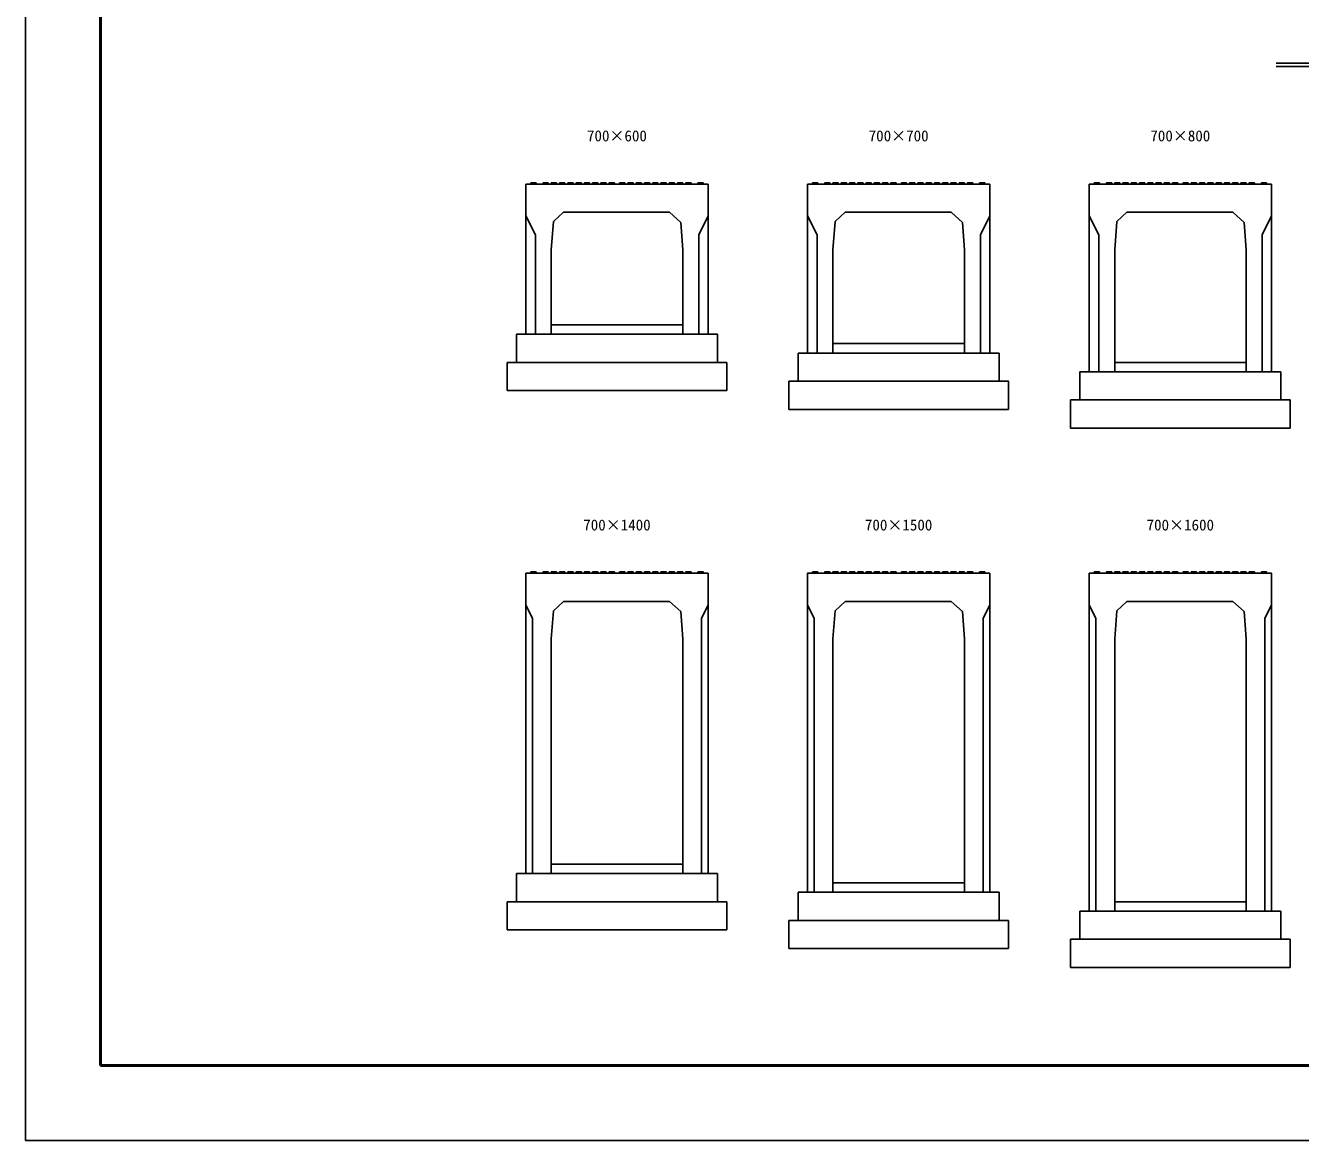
# Model space of a CAD drawing. Units: millimetres, scale not verified. Extents: x -16800 to 16800, y -5940 to 5940.
# Drawn here: x -16800 to -10010, y -5940 to 0 of the extents above; entities that cross this region are included whole.
import ezdxf
from ezdxf.enums import TextEntityAlignment as Align

# ---------------------------------------------------------------- set-up
doc = ezdxf.new("R2010")
doc.units = ezdxf.units.MM
doc.header["$LTSCALE"] = 20
for name, color, linetype, lineweight in [('0-1_Defpoints', 5, 'Continuous', 25), ('0-2_HATCH', 6, 'Continuous', 25), ('0-5_OUTLINE', 3, 'Continuous', 25), ('0-6_TXT', 7, 'Continuous', 25), ('0-7_WAKU', 3, 'Continuous', 25)]:
    doc.layers.add(name, color=color, linetype=linetype, lineweight=lineweight)
doc.styles.add('ＭＳ ゴシック', font='')
doc.styles.get('ＭＳ ゴシック').set_extended_font_data('MS Gothic')

msp = doc.modelspace()

# ---------------------------------------------------------------- linework, layer by layer
at = {"layer": '0-1_Defpoints'}
msp.add_lwpolyline([(-16800, -5940), (0, -5940), (0, 5940), (-16800, 5940)], close=True, dxfattribs=at)
at = {"layer": '0-2_HATCH'}
for points in [[(-14080, -844.84), (-14081, -838.34), (-14109, -838.34), (-14110, -844.84)], [(-14015, -844.84), (-14016, -838.34), (-14044, -838.34), (-14045, -844.84)], [(-13971, -844.84), (-13972, -838.34), (-14000, -838.34), (-14001, -844.84)], [(-13927, -844.84), (-13928, -838.34), (-13956, -838.34), (-13957, -844.84)], [(-13883, -844.84), (-13884, -838.34), (-13912, -838.34), (-13913, -844.84)], [(-13839, -844.84), (-13840, -838.34), (-13868, -838.34), (-13869, -844.84)], [(-13795, -844.84), (-13796, -838.34), (-13824, -838.34), (-13825, -844.84)], [(-13751, -844.84), (-13752, -838.34), (-13780, -838.34), (-13781, -844.84)], [(-13707, -844.84), (-13708, -838.34), (-13736, -838.34), (-13737, -844.84)], [(-13663, -844.84), (-13664, -838.34), (-13692, -838.34), (-13693, -844.84)], [(-13637, -844.84), (-13636, -838.34), (-13608, -838.34), (-13607, -844.84)], [(-13593, -844.84), (-13592, -838.34), (-13564, -838.34), (-13563, -844.84)], [(-13549, -844.84), (-13548, -838.34), (-13520, -838.34), (-13519, -844.84)], [(-13505, -844.84), (-13504, -838.34), (-13476, -838.34), (-13475, -844.84)], [(-13461, -844.84), (-13460, -838.34), (-13432, -838.34), (-13431, -844.84)], [(-13417, -844.84), (-13416, -838.34), (-13388, -838.34), (-13387, -844.84)], [(-13373, -844.84), (-13372, -838.34), (-13344, -838.34), (-13343, -844.84)], [(-13329, -844.84), (-13328, -838.34), (-13300, -838.34), (-13299, -844.84)], [(-13285, -844.84), (-13284, -838.34), (-13256, -838.34), (-13255, -844.84)], [(-13220, -844.84), (-13219, -838.34), (-13191, -838.34), (-13190, -844.84)], [(-12580, -844.84), (-12581, -838.34), (-12609, -838.34), (-12610, -844.84)], [(-12515, -844.84), (-12516, -838.34), (-12544, -838.34), (-12545, -844.84)], [(-12471, -844.84), (-12472, -838.34), (-12500, -838.34), (-12501, -844.84)], [(-12427, -844.84), (-12428, -838.34), (-12456, -838.34), (-12457, -844.84)], [(-12383, -844.84), (-12384, -838.34), (-12412, -838.34), (-12413, -844.84)], [(-12339, -844.84), (-12340, -838.34), (-12368, -838.34), (-12369, -844.84)], [(-12295, -844.84), (-12296, -838.34), (-12324, -838.34), (-12325, -844.84)], [(-12251, -844.84), (-12252, -838.34), (-12280, -838.34), (-12281, -844.84)], [(-12207, -844.84), (-12208, -838.34), (-12236, -838.34), (-12237, -844.84)], [(-12163, -844.84), (-12164, -838.34), (-12192, -838.34), (-12193, -844.84)], [(-12137, -844.84), (-12136, -838.34), (-12108, -838.34), (-12107, -844.84)], [(-12093, -844.84), (-12092, -838.34), (-12064, -838.34), (-12063, -844.84)], [(-12049, -844.84), (-12048, -838.34), (-12020, -838.34), (-12019, -844.84)], [(-12005, -844.84), (-12004, -838.34), (-11976, -838.34), (-11975, -844.84)], [(-11961, -844.84), (-11960, -838.34), (-11932, -838.34), (-11931, -844.84)], [(-11917, -844.84), (-11916, -838.34), (-11888, -838.34), (-11887, -844.84)], [(-11873, -844.84), (-11872, -838.34), (-11844, -838.34), (-11843, -844.84)], [(-11829, -844.84), (-11828, -838.34), (-11800, -838.34), (-11799, -844.84)], [(-11785, -844.84), (-11784, -838.34), (-11756, -838.34), (-11755, -844.84)], [(-11720, -844.84), (-11719, -838.34), (-11691, -838.34), (-11690, -844.84)], [(-11080, -844.84), (-11081, -838.34), (-11109, -838.34), (-11110, -844.84)], [(-11015, -844.84), (-11016, -838.34), (-11044, -838.34), (-11045, -844.84)], [(-10971, -844.84), (-10972, -838.34), (-11000, -838.34), (-11001, -844.84)], [(-10927, -844.84), (-10928, -838.34), (-10956, -838.34), (-10957, -844.84)], [(-10883, -844.84), (-10884, -838.34), (-10912, -838.34), (-10913, -844.84)], [(-10839, -844.84), (-10840, -838.34), (-10868, -838.34), (-10869, -844.84)], [(-10795, -844.84), (-10796, -838.34), (-10824, -838.34), (-10825, -844.84)], [(-10751, -844.84), (-10752, -838.34), (-10780, -838.34), (-10781, -844.84)], [(-10707, -844.84), (-10708, -838.34), (-10736, -838.34), (-10737, -844.84)], [(-10663, -844.84), (-10664, -838.34), (-10692, -838.34), (-10693, -844.84)], [(-10637, -844.84), (-10636, -838.34), (-10608, -838.34), (-10607, -844.84)], [(-10593, -844.84), (-10592, -838.34), (-10564, -838.34), (-10563, -844.84)], [(-10549, -844.84), (-10548, -838.34), (-10520, -838.34), (-10519, -844.84)], [(-10505, -844.84), (-10504, -838.34), (-10476, -838.34), (-10475, -844.84)], [(-10461, -844.84), (-10460, -838.34), (-10432, -838.34), (-10431, -844.84)], [(-10417, -844.84), (-10416, -838.34), (-10388, -838.34), (-10387, -844.84)], [(-10373, -844.84), (-10372, -838.34), (-10344, -838.34), (-10343, -844.84)], [(-10329, -844.84), (-10328, -838.34), (-10300, -838.34), (-10299, -844.84)], [(-10285, -844.84), (-10284, -838.34), (-10256, -838.34), (-10255, -844.84)], [(-10220, -844.84), (-10219, -838.34), (-10191, -838.34), (-10190, -844.84)], [(-14080, -2917.85), (-14081, -2911.35), (-14109, -2911.35), (-14110, -2917.85)], [(-14015, -2917.85), (-14016, -2911.35), (-14044, -2911.35), (-14045, -2917.85)], [(-13971, -2917.85), (-13972, -2911.35), (-14000, -2911.35), (-14001, -2917.85)], [(-13927, -2917.85), (-13928, -2911.35), (-13956, -2911.35), (-13957, -2917.85)], [(-13883, -2917.85), (-13884, -2911.35), (-13912, -2911.35), (-13913, -2917.85)], [(-13839, -2917.85), (-13840, -2911.35), (-13868, -2911.35), (-13869, -2917.85)], [(-13795, -2917.85), (-13796, -2911.35), (-13824, -2911.35), (-13825, -2917.85)], [(-13751, -2917.85), (-13752, -2911.35), (-13780, -2911.35), (-13781, -2917.85)], [(-13707, -2917.85), (-13708, -2911.35), (-13736, -2911.35), (-13737, -2917.85)], [(-13663, -2917.85), (-13664, -2911.35), (-13692, -2911.35), (-13693, -2917.85)], [(-13637, -2917.85), (-13636, -2911.35), (-13608, -2911.35), (-13607, -2917.85)], [(-13593, -2917.85), (-13592, -2911.35), (-13564, -2911.35), (-13563, -2917.85)], [(-13549, -2917.85), (-13548, -2911.35), (-13520, -2911.35), (-13519, -2917.85)], [(-13505, -2917.85), (-13504, -2911.35), (-13476, -2911.35), (-13475, -2917.85)], [(-13461, -2917.85), (-13460, -2911.35), (-13432, -2911.35), (-13431, -2917.85)], [(-13417, -2917.85), (-13416, -2911.35), (-13388, -2911.35), (-13387, -2917.85)], [(-13373, -2917.85), (-13372, -2911.35), (-13344, -2911.35), (-13343, -2917.85)], [(-13329, -2917.85), (-13328, -2911.35), (-13300, -2911.35), (-13299, -2917.85)], [(-13285, -2917.85), (-13284, -2911.35), (-13256, -2911.35), (-13255, -2917.85)], [(-13220, -2917.85), (-13219, -2911.35), (-13191, -2911.35), (-13190, -2917.85)], [(-12580, -2917.85), (-12581, -2911.35), (-12609, -2911.35), (-12610, -2917.85)], [(-12515, -2917.85), (-12516, -2911.35), (-12544, -2911.35), (-12545, -2917.85)], [(-12471, -2917.85), (-12472, -2911.35), (-12500, -2911.35), (-12501, -2917.85)], [(-12427, -2917.85), (-12428, -2911.35), (-12456, -2911.35), (-12457, -2917.85)], [(-12383, -2917.85), (-12384, -2911.35), (-12412, -2911.35), (-12413, -2917.85)], [(-12339, -2917.85), (-12340, -2911.35), (-12368, -2911.35), (-12369, -2917.85)], [(-12295, -2917.85), (-12296, -2911.35), (-12324, -2911.35), (-12325, -2917.85)], [(-12251, -2917.85), (-12252, -2911.35), (-12280, -2911.35), (-12281, -2917.85)], [(-12207, -2917.85), (-12208, -2911.35), (-12236, -2911.35), (-12237, -2917.85)], [(-12163, -2917.85), (-12164, -2911.35), (-12192, -2911.35), (-12193, -2917.85)], [(-12137, -2917.85), (-12136, -2911.35), (-12108, -2911.35), (-12107, -2917.85)], [(-12093, -2917.85), (-12092, -2911.35), (-12064, -2911.35), (-12063, -2917.85)], [(-12049, -2917.85), (-12048, -2911.35), (-12020, -2911.35), (-12019, -2917.85)], [(-12005, -2917.85), (-12004, -2911.35), (-11976, -2911.35), (-11975, -2917.85)], [(-11961, -2917.85), (-11960, -2911.35), (-11932, -2911.35), (-11931, -2917.85)], [(-11917, -2917.85), (-11916, -2911.35), (-11888, -2911.35), (-11887, -2917.85)], [(-11873, -2917.85), (-11872, -2911.35), (-11844, -2911.35), (-11843, -2917.85)], [(-11829, -2917.85), (-11828, -2911.35), (-11800, -2911.35), (-11799, -2917.85)], [(-11785, -2917.85), (-11784, -2911.35), (-11756, -2911.35), (-11755, -2917.85)], [(-11720, -2917.85), (-11719, -2911.35), (-11691, -2911.35), (-11690, -2917.85)], [(-11080, -2917.85), (-11081, -2911.35), (-11109, -2911.35), (-11110, -2917.85)], [(-11015, -2917.85), (-11016, -2911.35), (-11044, -2911.35), (-11045, -2917.85)], [(-10971, -2917.85), (-10972, -2911.35), (-11000, -2911.35), (-11001, -2917.85)], [(-10927, -2917.85), (-10928, -2911.35), (-10956, -2911.35), (-10957, -2917.85)], [(-10883, -2917.85), (-10884, -2911.35), (-10912, -2911.35), (-10913, -2917.85)], [(-10839, -2917.85), (-10840, -2911.35), (-10868, -2911.35), (-10869, -2917.85)], [(-10795, -2917.85), (-10796, -2911.35), (-10824, -2911.35), (-10825, -2917.85)], [(-10751, -2917.85), (-10752, -2911.35), (-10780, -2911.35), (-10781, -2917.85)], [(-10707, -2917.85), (-10708, -2911.35), (-10736, -2911.35), (-10737, -2917.85)], [(-10663, -2917.85), (-10664, -2911.35), (-10692, -2911.35), (-10693, -2917.85)], [(-10637, -2917.85), (-10636, -2911.35), (-10608, -2911.35), (-10607, -2917.85)], [(-10593, -2917.85), (-10592, -2911.35), (-10564, -2911.35), (-10563, -2917.85)], [(-10549, -2917.85), (-10548, -2911.35), (-10520, -2911.35), (-10519, -2917.85)], [(-10505, -2917.85), (-10504, -2911.35), (-10476, -2911.35), (-10475, -2917.85)], [(-10461, -2917.85), (-10460, -2911.35), (-10432, -2911.35), (-10431, -2917.85)], [(-10417, -2917.85), (-10416, -2911.35), (-10388, -2911.35), (-10387, -2917.85)], [(-10373, -2917.85), (-10372, -2911.35), (-10344, -2911.35), (-10343, -2917.85)], [(-10329, -2917.85), (-10328, -2911.35), (-10300, -2911.35), (-10299, -2917.85)], [(-10285, -2917.85), (-10284, -2911.35), (-10256, -2911.35), (-10255, -2917.85)], [(-10220, -2917.85), (-10219, -2911.35), (-10191, -2911.35), (-10190, -2917.85)]]:
    msp.add_lwpolyline(points, dxfattribs=at)
at = {"layer": '0-5_OUTLINE'}
for p, q in [((-13165, -844.84), (-14135, -844.84)), ((-14135, -844.84), (-14135, -1644.84)), ((-13165, -844.84), (-13165, -1644.84)), ((-11665, -844.84), (-12635, -844.84)), ((-12635, -844.84), (-12635, -1744.84)), ((-11665, -844.84), (-11665, -1744.84)), ((-10165, -844.84), (-11135, -844.84)), ((-11135, -844.84), (-11135, -1844.84)), ((-10165, -844.84), (-10165, -1844.84)), ((-14135, -1014.84), (-14085, -1114.84)), ((-13935, -994.84), (-13988.74, -1044.7)), ((-13370, -994.84), (-13935, -994.84)), ((-13310.89, -1049.69), (-13370, -994.84)), ((-13165, -1014.84), (-13215, -1114.84)), ((-12635, -1014.84), (-12585, -1114.84)), ((-12435, -994.84), (-12488.74, -1044.7)), ((-11870, -994.84), (-12435, -994.84)), ((-11810.89, -1049.69), (-11870, -994.84)), ((-11665, -1014.84), (-11715, -1114.84)), ((-11135, -1014.84), (-11085, -1114.84)), ((-10935, -994.84), (-10988.74, -1044.7)), ((-10370, -994.84), (-10935, -994.84)), ((-10310.89, -1049.69), (-10370, -994.84)), ((-10165, -1014.84), (-10215, -1114.84)), ((-14000, -1194.84), (-13988.74, -1044.7)), ((-13310.89, -1049.69), (-13300, -1194.84)), ((-12500, -1194.84), (-12488.74, -1044.7)), ((-11810.89, -1049.69), (-11800, -1194.84)), ((-11000, -1194.84), (-10988.74, -1044.7)), ((-10310.89, -1049.69), (-10300, -1194.84)), ((-14085, -1114.84), (-14085, -1644.84)), ((-13215, -1114.84), (-13215, -1644.84)), ((-12585, -1114.84), (-12585, -1744.84)), ((-11715, -1114.84), (-11715, -1744.84)), ((-11085, -1114.84), (-11085, -1844.84)), ((-10215, -1114.84), (-10215, -1844.84)), ((-14000, -1194.84), (-14000, -1644.84)), ((-13300, -1194.84), (-13300, -1644.84)), ((-12500, -1194.84), (-12500, -1744.84)), ((-11800, -1194.84), (-11800, -1744.84)), ((-11000, -1194.84), (-11000, -1844.84)), ((-10300, -1194.84), (-10300, -1844.84)), ((-14000, -1594.84), (-13300, -1594.84)), ((-14185, -1644.84), (-13115, -1644.84)), ((-14185, -1644.84), (-14185, -1794.84)), ((-14000, -1644.84), (-14135, -1644.84)), ((-13165, -1644.84), (-13300, -1644.84)), ((-13115, -1644.84), (-13115, -1794.84)), ((-12500, -1694.84), (-11800, -1694.84)), ((-12685, -1744.84), (-11615, -1744.84)), ((-12685, -1744.84), (-12685, -1894.84)), ((-12500, -1744.84), (-12635, -1744.84)), ((-11665, -1744.84), (-11800, -1744.84)), ((-11615, -1744.84), (-11615, -1894.84)), ((-14235, -1794.84), (-13065, -1794.84)), ((-14235, -1794.84), (-14235, -1944.84)), ((-13065, -1794.84), (-13065, -1944.84)), ((-11000, -1794.84), (-10300, -1794.84)), ((-12735, -1894.84), (-11565, -1894.84)), ((-12735, -1894.84), (-12735, -2044.84)), ((-11565, -1894.84), (-11565, -2044.84)), ((-11185, -1844.84), (-10115, -1844.84)), ((-11185, -1844.84), (-11185, -1994.84)), ((-11000, -1844.84), (-11135, -1844.84)), ((-10165, -1844.84), (-10300, -1844.84)), ((-10115, -1844.84), (-10115, -1994.84)), ((-14235, -1944.84), (-13065, -1944.84)), ((-11235, -1994.84), (-10065, -1994.84)), ((-11235, -1994.84), (-11235, -2144.84)), ((-10065, -1994.84), (-10065, -2144.84)), ((-12735, -2044.84), (-11565, -2044.84)), ((-11235, -2144.84), (-10065, -2144.84)), ((-13165, -2917.85), (-14135, -2917.85)), ((-14135, -2917.85), (-14135, -4517.85)), ((-13165, -2917.85), (-13165, -4517.85)), ((-11665, -2917.85), (-12635, -2917.85)), ((-12635, -2917.85), (-12635, -4617.85)), ((-11665, -2917.85), (-11665, -4617.85)), ((-10165, -2917.85), (-11135, -2917.85)), ((-11135, -2917.85), (-11135, -4717.85)), ((-10165, -2917.85), (-10165, -4717.85)), ((-14135, -3087.85), (-14100, -3157.85)), ((-14000, -3267.85), (-13988.74, -3117.71)), ((-13935, -3067.85), (-13988.74, -3117.71)), ((-13370, -3067.85), (-13935, -3067.85)), ((-13310.89, -3122.7), (-13370, -3067.85)), ((-13310.89, -3122.7), (-13300, -3267.85)), ((-13165, -3087.85), (-13200, -3157.85)), ((-12635, -3087.85), (-12600, -3157.85)), ((-12500, -3267.85), (-12488.74, -3117.71)), ((-12435, -3067.85), (-12488.74, -3117.71)), ((-11870, -3067.85), (-12435, -3067.85)), ((-11810.89, -3122.7), (-11870, -3067.85)), ((-11810.89, -3122.7), (-11800, -3267.85)), ((-11665, -3087.85), (-11700, -3157.85)), ((-11135, -3087.85), (-11100, -3157.85)), ((-11000, -3267.85), (-10988.74, -3117.71)), ((-10935, -3067.85), (-10988.74, -3117.71)), ((-10370, -3067.85), (-10935, -3067.85)), ((-10310.89, -3122.7), (-10370, -3067.85)), ((-10310.89, -3122.7), (-10300, -3267.85)), ((-10165, -3087.85), (-10200, -3157.85)), ((-14100, -3157.85), (-14100, -4517.85)), ((-13200, -3157.85), (-13200, -4517.85)), ((-12600, -3157.85), (-12600, -4617.85)), ((-11700, -3157.85), (-11700, -4617.85)), ((-11100, -3157.85), (-11100, -4717.85)), ((-10200, -3157.85), (-10200, -4717.85)), ((-14000, -3267.85), (-14000, -4517.85)), ((-13300, -3267.85), (-13300, -4517.85)), ((-12500, -3267.85), (-12500, -4617.85)), ((-11800, -3267.85), (-11800, -4617.85)), ((-11000, -3267.85), (-11000, -4717.85)), ((-10300, -3267.85), (-10300, -4717.85)), ((-14000, -4467.85), (-13300, -4467.85)), ((-14185, -4517.85), (-13115, -4517.85)), ((-14185, -4517.85), (-14185, -4667.85)), ((-14000, -4517.85), (-14135, -4517.85)), ((-13165, -4517.85), (-13300, -4517.85)), ((-13115, -4517.85), (-13115, -4667.85)), ((-12500, -4567.85), (-11800, -4567.85)), ((-14235, -4667.85), (-13065, -4667.85)), ((-14235, -4667.85), (-14235, -4817.85)), ((-13065, -4667.85), (-13065, -4817.85)), ((-12685, -4617.85), (-11615, -4617.85)), ((-12685, -4617.85), (-12685, -4767.85)), ((-12500, -4617.85), (-12635, -4617.85)), ((-11665, -4617.85), (-11800, -4617.85)), ((-11615, -4617.85), (-11615, -4767.85)), ((-11000, -4667.85), (-10300, -4667.85)), ((-11185, -4717.85), (-10115, -4717.85)), ((-11185, -4717.85), (-11185, -4867.85)), ((-11000, -4717.85), (-11135, -4717.85)), ((-10165, -4717.85), (-10300, -4717.85)), ((-10115, -4717.85), (-10115, -4867.85)), ((-14235, -4817.85), (-13065, -4817.85)), ((-12735, -4767.85), (-11565, -4767.85)), ((-12735, -4767.85), (-12735, -4917.85)), ((-11565, -4767.85), (-11565, -4917.85)), ((-11235, -4867.85), (-10065, -4867.85)), ((-11235, -4867.85), (-11235, -5017.85)), ((-10065, -4867.85), (-10065, -5017.85)), ((-12735, -4917.85), (-11565, -4917.85)), ((-11235, -5017.85), (-10065, -5017.85))]:
    msp.add_line(p, q, dxfattribs=at)
at = {"layer": '0-6_TXT'}
for p, q in [((-10140.75, -200), (-6659.25, -200)), ((-10140.75, -219.2), (-6659.25, -219.2))]:
    msp.add_line(p, q, dxfattribs=at)
at = {"layer": '0-7_WAKU', "lineweight": 50}
msp.add_lwpolyline([(-16400, -5540), (-400, -5540), (-400, 5540), (-16400, 5540)], close=True, dxfattribs=at)

# ---------------------------------------------------------------- texts
at = {"layer": '0-6_TXT', "style": 'ＭＳ ゴシック'}
for s, p in [('700×600', (-13810, -634.84)), ('700×700', (-12310, -634.84)), ('700×800', (-10810, -634.84)), ('700×1400', (-13830, -2707.85)), ('700×1500', (-12330, -2707.85)), ('700×1600', (-10830, -2707.85))]:
    msp.add_text(s, height=58.65, dxfattribs=at).set_placement(p, align=Align.BOTTOM_LEFT)

doc.saveas('drawing.dxf')
